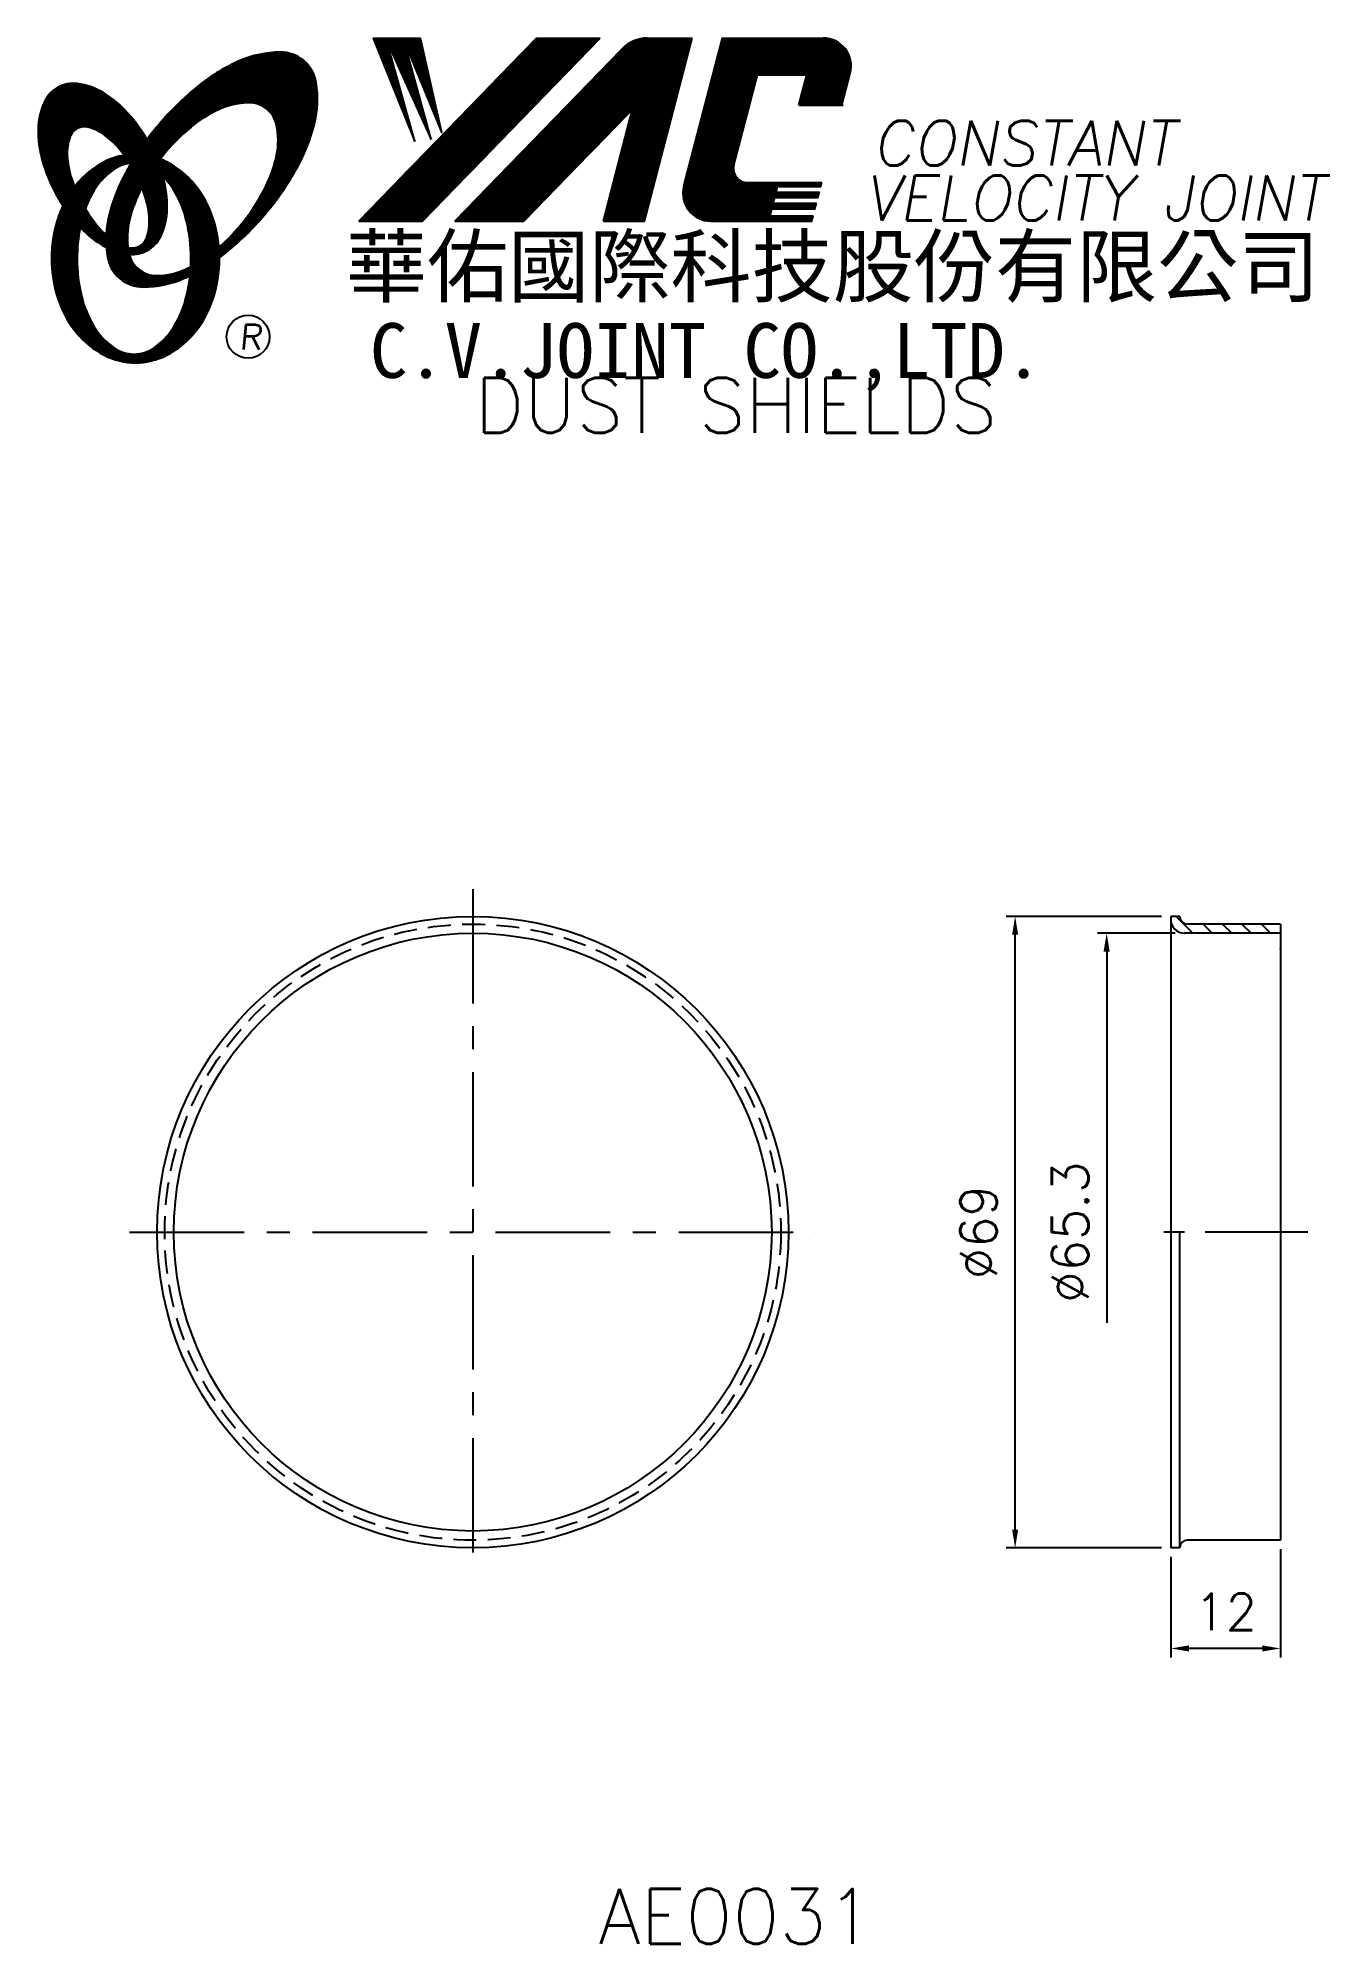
# Model space of a CAD drawing. Extents: x 576 to 718, y 311 to 519.
import ezdxf
from ezdxf.enums import TextEntityAlignment as Align

# ---------------------------------------------------------------- set-up
doc = ezdxf.new("R2010")
doc.units = 0
doc.header["$LTSCALE"] = 10
doc.header["$MEASUREMENT"] = 0
doc.linetypes.add('CENTER', pattern=[2, 1.25, -0.25, 0.25, -0.25])
doc.linetypes.add('HIDDEN', pattern=[0.375, 0.25, -0.125])
doc.layers.get('0').update_dxf_attribs({"linetype": 'CONTINUOUS'})
doc.layers.get('DEFPOINTS').update_dxf_attribs({"linetype": 'CONTINUOUS'})
doc.layers.add('4', color=7, linetype='CONTINUOUS')
doc.styles.add('CHINA', font='KAIU.TTF')
doc.styles.add('ITALICC', font='simplex.shx')
doc.dimstyles.new('STANDARD$0', dxfattribs={"dimtxt": 4, "dimasz": 2, "dimexe": 1, "dimexo": 1, "dimgap": 2, "dimtad": 1, "dimdec": 4, "dimzin": 10, "dimtxsty": 'ITALICC', "dimcen": 2, "dimclrd": 5, "dimclre": 5, "dimclrt": 18, "dimaunit": 1, "dimazin": 3, "dimtp": 0.1, "dimtfac": 0.7, "dimtdec": 4, "dimtmove": 0, "dimatfit": 3, "dimtolj": 1, "dimtzin": 10})
pattern_1 = [(45, (646.012765, 275.42054), (-0.00727476112, 0.00727476112), [])]
pattern_2 = [(45, (477.42222, 311.724949), (-0.00883883476, 0.00883883476), [])]

# ---------------------------------------------------------------- blocks, each defined once
blk = doc.blocks.new('*D4')
at = {"color": 5, "linetype": 'BYBLOCK'}
for p, q in [((700.73, 421.33), (692.23, 421.33)), ((693.23, 419.33), (693.23, 378.76))]:
    blk.add_line(p, q, dxfattribs=at)
blk.add_solid([(692.89, 419.33), (693.56, 419.33), (693.23, 421.33)], dxfattribs=at)
at = {"layer": 'DEFPOINTS', "color": 0, "linetype": 'BYBLOCK'}
for p in [(693.23, 421.33), (701.73, 421.33), (700.23, 356)]:
    blk.add_point(p, dxfattribs=at)
at = {"color": 18, "linetype": 'BYBLOCK', "insert": (689.23, 388.66), "char_height": 4, "attachment_point": 5, "rotation": 90, "style": 'ITALICC'}
blk.add_mtext('\\A1;∅65.3', dxfattribs=at)
blk = doc.blocks.new('*D5')
at = {"color": 5, "linetype": 'BYBLOCK'}
for p, q in [((699.23, 423.16), (682.23, 423.16)), ((683.23, 356.16), (683.23, 421.16)), ((699.23, 354.16), (682.23, 354.16))]:
    blk.add_line(p, q, dxfattribs=at)
for points in [[(682.89, 421.16), (683.56, 421.16), (683.23, 423.16)], [(682.89, 356.16), (683.56, 356.16), (683.23, 354.16)]]:
    blk.add_solid(points, dxfattribs=at)
at = {"layer": 'DEFPOINTS', "color": 0, "linetype": 'BYBLOCK'}
for p in [(683.23, 423.16), (700.23, 423.16), (700.23, 354.16)]:
    blk.add_point(p, dxfattribs=at)
at = {"color": 18, "linetype": 'BYBLOCK', "insert": (679.23, 388.66), "char_height": 4, "attachment_point": 5, "rotation": 90, "style": 'ITALICC'}
blk.add_mtext('\\A1;∅69', dxfattribs=at)
blk = doc.blocks.new('*D6')
at = {"color": 5, "linetype": 'BYBLOCK'}
for p, q in [((700.23, 353.16), (700.23, 342.16)), ((712.23, 354), (712.23, 342.16)), ((710.23, 343.16), (702.23, 343.16))]:
    blk.add_line(p, q, dxfattribs=at)
for points in [[(702.23, 343.5), (702.23, 342.83), (700.23, 343.16)], [(710.23, 343.5), (710.23, 342.83), (712.23, 343.16)]]:
    blk.add_solid(points, dxfattribs=at)
at = {"layer": 'DEFPOINTS', "color": 0, "linetype": 'BYBLOCK'}
for p in [(700.23, 354.16), (712.23, 355), (700.23, 343.16)]:
    blk.add_point(p, dxfattribs=at)
at = {"color": 18, "linetype": 'BYBLOCK', "insert": (706.23, 347.16), "char_height": 4, "attachment_point": 5, "style": 'ITALICC'}
blk.add_mtext('\\A1;12', dxfattribs=at)

msp = doc.modelspace()

# ---------------------------------------------------------------- hatches: boundary and pattern name
at = {"layer": '4', "linetype": 'CONTINUOUS'}
h = msp.add_hatch(dxfattribs=at)
h.set_pattern_fill('ANSI31', color=5, scale=0.1, style=0)
h.set_pattern_definition(pattern_2)
h.paths.add_polyline_path([(637.88093, 519.15593), (630.92362, 519.15593), (611.50701, 499.15217), (618.46432, 499.15217)])
h.paths.add_polyline_path([(641.42782, 511.39036), (638.24744, 499.15217), (642.72843, 499.15217), (647.92686, 519.15593), (643.03014, 519.15593, 0.202785967), (640.29606, 517.99952), (622.00193, 499.15217), (629.54884, 499.15217)])
h.paths.add_polyline_path([(655.05492, 515.15751), (660.44864, 515.15751), (659.57962, 511.8135), (664.29644, 511.8135), (665.21316, 515.34106, 0.490800957), (662.26296, 519.15593), (651.22865, 519.15593), (647.02159, 502.96704, 0.490800957), (649.97179, 499.15217), (661.00611, 499.15217), (661.16055, 499.74648), (656.44373, 499.74648), (656.6371, 500.49057), (661.35392, 500.49057), (661.51248, 501.10071), (656.79566, 501.10071), (656.9569, 501.72118), (661.67372, 501.72118), (661.8299, 502.32217), (657.11308, 502.32217), (657.26988, 502.92554), (661.98671, 502.92554), (662.10344, 503.37474), (653.96369, 503.37474, -0.490800957), (652.48859, 505.28217)])
h = msp.add_hatch(dxfattribs=at)
h.set_pattern_fill('ANSI31', color=1, scale=0.1, style=0)
h.set_pattern_definition(pattern_2)
h.paths.add_polyline_path([(618.23899, 519.15593), (613.06166, 519.15593), (617.63242, 507.85219), (614.56649, 518.81017), (619.40123, 508.08785), (616.45322, 518.81017), (620.58043, 508.79482)])
h = msp.add_hatch(dxfattribs=at)
h.set_pattern_fill('ANSI31', color=5, scale=0.082305, style=0)
h.set_pattern_definition([(45, (477.42222, 311.724949), (-0.00727476112, 0.00727476112), [])])
h.paths.add_polyline_path([(599.45769, 512.09345, -0.172879177), (601.39916, 511.43489, -0.172879177), (602.48646, 509.69684, -0.104527385), (602.51424, 506.36864, -0.065680101), (601.3447, 502.96669, -0.051823203), (598.90429, 499.1243, -0.044272532), (596.22932, 496.29797, -0.020203161), (596.2829, 495.16005, 0.006517006), (596.68745, 495.47212, 0.049863361), (601.24087, 499.88518, 0.049863361), (604.83051, 505.11235, 0.063682799), (606.65156, 509.7397, 0.103597411), (606.84085, 514.32367, 0.177892575), (605.49225, 516.69394, 0.177892575), (602.92986, 517.62727, 0.103597411), (598.44206, 516.67423, 0.063682799), (594.18431, 514.10515, 0.049863361), (589.63089, 509.69209, 0.016070017), (588.36019, 508.08578, -0.007061632), (588.60747, 507.64875, -0.031648676), (589.56006, 505.61217, -0.008069351), (589.99197, 506.17648, -0.051823203), (593.17034, 509.43494, -0.065680101), (596.21227, 511.35529, -0.104527385)])
h.paths.add_polyline_path([(586.38202, 498.93214, -0.065680101), (587.55155, 502.33409, -0.006063428), (587.79549, 502.80911, 0.027613469), (587.06866, 504.39718, 0.017011252), (586.53524, 505.33215, 0.007829282), (586.04125, 504.46492, 0.063682799), (584.22021, 499.83758, 0.103597411), (584.03091, 495.25361, 0.177892575), (585.37952, 492.88333, 0.177892575), (587.94191, 491.95, 0.103597411), (592.42971, 492.90305, 0.008811776), (593.05667, 493.19312, 0.013922709), (593.134, 494.16293, -0.009086703), (592.68399, 493.94549, -0.104527385), (589.43857, 493.20733, -0.172879177), (587.49709, 493.86589, -0.172879177), (586.4098, 495.60394, -0.104527385)])
h = msp.add_hatch(dxfattribs=at)
h.set_pattern_fill('ANSI31', color=3, scale=0.082305, style=0)
h.set_pattern_definition(pattern_1)
h.paths.add_polyline_path([(583.66119, 513.14429, 0.106488277), (580.71931, 514.18286, 0.158297415), (578.62911, 513.78782, 0.158297415), (577.16978, 512.24013, 0.106488277), (576.45896, 509.20236, 0.071723199), (576.87701, 505.88941, 0.058080454), (578.42199, 502.07402, 0.058080454), (580.80304, 498.71623, 0.071723199), (583.36828, 496.57848, 0.020895977), (583.90847, 496.27649, -0.030777155), (583.89256, 497.65271, -0.042059526), (582.7962, 498.81547, -0.04691039), (581.17704, 501.29662, -0.04691039), (580.04876, 504.0361, -0.060581117), (579.64666, 506.29817, -0.10187153), (579.95828, 508.38637, -0.185892489), (580.73837, 509.27801, -0.185892489), (581.91501, 509.41613, -0.10187153), (583.81266, 508.4906, -0.060581117), (585.44949, 506.87833, -0.04691039), (587.06866, 504.39718, -0.04691039), (588.19694, 501.65769, -0.060581117), (588.59904, 499.39562, -0.10187153), (588.28742, 497.30742, -0.185892489), (587.50733, 496.41578, -0.185892489), (586.33069, 496.27766, -0.002013383), (586.28988, 496.28828, 0.021593804), (586.4098, 495.60394, 0.006477741), (586.4278, 495.52691, 0.14950097), (588.40036, 495.93495, 0.158297415), (589.85969, 497.48264, 0.106488277), (590.5705, 500.5204, 0.071723199), (590.15246, 503.83336, 0.058080454), (588.60747, 507.64875, 0.058080454), (586.22643, 511.00654, 0.071723199)])
h = msp.add_hatch(dxfattribs=at)
h.set_pattern_fill('ANSI31', color=1, scale=0.082305, style=0)
h.set_pattern_definition(pattern_1)
h.paths.add_polyline_path([(584.75481, 504.82084, -0.120168026), (586.4466, 505.47423, 0.016865385), (585.84684, 506.35697, 0.076648372), (583.69062, 505.63805, 0.104809576), (580.60616, 503.12495, 0.005838257), (580.43922, 502.91275, 0.028089978), (581.17704, 501.29662, 0.014237292), (581.61917, 500.51157, -0.045767751), (582.54435, 502.44841, -0.106890197)])
h.paths.add_polyline_path([(580.72344, 495.06622, -0.048711043), (581.05355, 498.44656, -0.007865741), (580.80304, 498.71623, -0.037695478), (579.16717, 500.83499, 0.03042545), (578.64184, 499.53101, 0.080710289), (577.9164, 495.06622, 0.080710289), (578.64184, 490.60143, 0.089265679), (580.60616, 487.00749, 0.104809576), (583.69062, 484.49439, 0.11926607), (587.09981, 483.66945, 0.11926607), (590.509, 484.49439, 0.104809576), (593.59346, 487.00749, 0.089265679), (595.55778, 490.60143, 0.080710289), (596.28321, 495.06622, 0.080710289), (595.55778, 499.53101, 0.089265679), (593.59346, 503.12495, 0.104809576), (590.509, 505.63805, 0.025513357), (589.81577, 505.9508, 0.004818181), (589.56006, 505.61217, -0.023722145), (590.10128, 504.01542, -0.065307489), (591.33646, 502.44841, -0.073950765), (592.64891, 499.25068, -0.060532391), (593.15736, 495.06622, -0.060532391), (592.64891, 490.88176, -0.073950765), (591.33646, 487.68403, -0.106890197), (589.12599, 485.3116, -0.153118262), (586.9404, 484.62623, -0.153118262), (584.75481, 485.3116, -0.106890197), (582.54435, 487.68403, -0.073950765), (581.2319, 490.88176, -0.060532391)])
h = msp.add_hatch(dxfattribs=at)
h.set_pattern_fill('ANSI31', color=5, scale=12, angle=90, style=0)
h.set_pattern_definition([(135, (476.2249, 312.5795), (-1.06066, -1.06066), [])])
h.paths.add_polyline_path([(702.02738, 422.32684, -0.414213562), (701.22738, 423.12684), (701.22738, 423.16184), (700.22738, 423.16184), (700.22738, 422.82684, 0.414213562), (701.72738, 421.32684), (712.22738, 421.32684), (712.22738, 422.32684)])

# ---------------------------------------------------------------- linework, layer by layer
at = {"layer": '4', "color": 5, "linetype": 'CONTINUOUS'}
for p, q in [((611.50701, 499.15217), (630.92362, 519.15593)), ((618.46432, 499.15217), (637.88093, 519.15593)), ((630.92362, 519.15593), (637.88093, 519.15593)), ((642.72843, 499.15217), (647.92686, 519.15593)), ((643.03014, 519.15593), (647.92686, 519.15593)), ((647.02159, 502.96704), (651.22865, 519.15593)), ((651.22865, 519.15593), (662.26296, 519.15593)), ((622.00193, 499.15217), (640.29606, 517.99952)), ((652.48859, 505.28217), (655.05492, 515.15751)), ((655.05492, 515.15751), (660.44864, 515.15751)), ((659.57962, 511.8135), (660.44864, 515.15751)), ((664.29644, 511.8135), (665.21316, 515.34106)), ((629.54884, 499.15217), (641.42782, 511.39036)), ((638.24744, 499.15217), (641.42782, 511.39036)), ((659.57962, 511.8135), (664.44687, 511.8135)), ((653.96369, 503.37474), (662.10344, 503.37474)), ((657.11308, 502.32217), (657.26988, 502.92554)), ((657.11308, 502.32217), (661.8299, 502.32217)), ((657.26988, 502.92554), (661.98671, 502.92554)), ((661.67372, 501.72118), (661.8299, 502.32217)), ((661.98671, 502.92554), (662.10344, 503.37474)), ((656.44373, 499.74648), (656.6371, 500.49057)), ((656.6371, 500.49057), (661.35392, 500.49057)), ((656.79566, 501.10071), (656.9569, 501.72118)), ((656.79566, 501.10071), (661.51248, 501.10071)), ((656.9569, 501.72118), (661.67372, 501.72118)), ((661.35392, 500.49057), (661.51248, 501.10071)), ((611.50701, 499.15217), (618.46432, 499.15217)), ((622.00193, 499.15217), (629.54884, 499.15217)), ((638.24744, 499.15217), (642.72843, 499.15217)), ((649.97179, 499.15217), (661.00611, 499.15217)), ((656.44373, 499.74648), (661.16055, 499.74648)), ((661.00611, 499.15217), (661.16055, 499.74648))]:
    msp.add_line(p, q, dxfattribs=at)
at = {"layer": '4', "color": 1, "linetype": 'CONTINUOUS'}
for p, q in [((613.06166, 519.15593), (617.63242, 507.85219)), ((613.06166, 519.15593), (618.23899, 519.15593)), ((614.56649, 518.81017), (619.40123, 508.08785)), ((617.63242, 507.85219), (614.56649, 518.81017)), ((616.45322, 518.81017), (620.58043, 508.79482)), ((619.40123, 508.08785), (616.45322, 518.81017)), ((620.58043, 508.79482), (618.23899, 519.15593))]:
    msp.add_line(p, q, dxfattribs=at)
at = {"layer": '4', "color": 5, "linetype": 'CENTER'}
for p, q in [((623.95708, 426.16184), (623.95708, 351.16184)), ((586.45708, 388.66184), (661.45799, 388.66184))]:
    msp.add_line(p, q, dxfattribs=at)
at = {"layer": '4', "color": 7, "linetype": 'CONTINUOUS'}
for p, q in [((700.22738, 423.16184), (700.22738, 354.16184)), ((701.22738, 423.16184), (700.22738, 423.16184)), ((701.22738, 423.16184), (701.22738, 423.12684)), ((712.22738, 421.32684), (701.72738, 421.32684)), ((712.22738, 422.32684), (702.02738, 422.32684)), ((712.22738, 422.32684), (712.22738, 354.99684)), ((701.22738, 354.16184), (701.22738, 388.66184)), ((701.22738, 354.16184), (700.22738, 354.16184)), ((701.22738, 354.16184), (701.22738, 354.19684)), ((712.22738, 354.99684), (702.02738, 354.99684))]:
    msp.add_line(p, q, dxfattribs=at)
at = {"layer": '4', "color": 5, "linetype": 'CENTER', "ltscale": 0.9}
msp.add_line((715.22738, 388.66184), (697.22738, 388.66184), dxfattribs=at)
at = {"layer": '4', "color": 5, "linetype": 'CONTINUOUS'}
for points in [[(596.2829, 495.16005, 0.006517006), (596.68745, 495.47212, 0.049863361), (601.24087, 499.88518, 0.049863361), (604.83051, 505.11235, 0.063682799), (606.65156, 509.7397, 0.103597411), (606.84085, 514.32367, 0.177892575), (605.49225, 516.69394, 0.177892575), (602.92986, 517.62727, 0.103597411), (598.44206, 516.67423, 0.063682799), (594.18431, 514.10515, 0.049863361), (589.63089, 509.69209, 0.016070017), (588.36019, 508.08578)], [(596.22932, 496.29797, 0.044272532), (598.90429, 499.1243, 0.051823203), (601.3447, 502.96669, 0.065680101), (602.51424, 506.36864, 0.104527385), (602.48646, 509.69684, 0.172879177), (601.39916, 511.43489, 0.172879177), (599.45769, 512.09345, 0.104527385), (596.21227, 511.35529, 0.065680101), (593.17034, 509.43494, 0.051823203), (589.99197, 506.17648, 0.008069351), (589.56006, 505.61217)], [(586.53524, 505.33215, 0.007829282), (586.04125, 504.46492, 0.063682799), (584.22021, 499.83758, 0.103597411), (584.03091, 495.25361, 0.177892575), (585.37952, 492.88333, 0.177892575), (587.94191, 491.95, 0.103597411), (592.42971, 492.90305, 0.008811776), (593.05667, 493.19312, 0.008811776)], [(587.79549, 502.80911, 0.006063428), (587.55155, 502.33409, 0.065680101), (586.38202, 498.93214, 0.104527385), (586.4098, 495.60394, 0.172879177), (587.49709, 493.86589, 0.172879177), (589.43857, 493.20733, 0.104527385), (592.68399, 493.94549, 0.009086703), (593.134, 494.16293, 0.009086703)]]:
    msp.add_lwpolyline(points, format="xyb", dxfattribs=at)
at = {"layer": '4', "color": 3, "linetype": 'CONTINUOUS'}
for points in [[(586.4278, 495.52691, 0.14950097), (588.40036, 495.93495, 0.158297415), (589.85969, 497.48264, 0.106488277), (590.5705, 500.5204, 0.071723199), (590.15246, 503.83336, 0.058080454), (588.60747, 507.64875, 0.058080454), (586.22643, 511.00654, 0.071723199), (583.66119, 513.14429, 0.106488277), (580.71931, 514.18286, 0.158297415), (578.62911, 513.78782, 0.158297415), (577.16978, 512.24013, 0.106488277), (576.45896, 509.20236, 0.071723199), (576.87701, 505.88941, 0.058080454), (578.42199, 502.07402, 0.058080454), (580.80304, 498.71623, 0.071723199), (583.36828, 496.57848, 0.020895977), (583.90847, 496.27649, 0.020895977)], [(586.28988, 496.28828, 0.002013383), (586.33069, 496.27766, 0.185892489), (587.50733, 496.41578, 0.185892489), (588.28742, 497.30742, 0.10187153), (588.59904, 499.39562, 0.060581117), (588.19694, 501.65769, 0.04691039), (587.06866, 504.39718, 0.04691039), (585.44949, 506.87833, 0.060581117), (583.81266, 508.4906, 0.10187153), (581.91501, 509.41613, 0.185892489), (580.73837, 509.27801, 0.185892489), (579.95828, 508.38637, 0.10187153), (579.64666, 506.29817, 0.060581117), (580.04876, 504.0361, 0.04691039), (581.17704, 501.29662, 0.04691039), (582.7962, 498.81547, 0.042059526), (583.89256, 497.65271, 0.042059526)]]:
    msp.add_lwpolyline(points, format="xyb", dxfattribs=at)
at = {"layer": '4', "color": 1, "linetype": 'CONTINUOUS'}
for points in [[(585.84684, 506.35697, 0.076648372), (583.69062, 505.63805, 0.104809576), (580.60616, 503.12495, 0.005838257), (580.43922, 502.91275, 0.005838257)], [(579.16717, 500.83499, 0.03042545), (578.64184, 499.53101, 0.080710289), (577.9164, 495.06622, 0.080710289), (578.64184, 490.60143, 0.089265679), (580.60616, 487.00749, 0.104809576), (583.69062, 484.49439, 0.11926607), (587.09981, 483.66945, 0.11926607), (590.509, 484.49439, 0.104809576), (593.59346, 487.00749, 0.089265679), (595.55778, 490.60143, 0.080710289), (596.28321, 495.06622, 0.080710289), (595.55778, 499.53101, 0.089265679), (593.59346, 503.12495, 0.104809576), (590.509, 505.63805, 0.025513357), (589.81577, 505.9508, 0.025513357)], [(586.4466, 505.47423, 0.120168026), (584.75481, 504.82084, 0.106890197), (582.54435, 502.44841, 0.045767751), (581.61917, 500.51157, 0.045767751)], [(581.05355, 498.44656, 0.048711043), (580.72344, 495.06622, 0.060532391), (581.2319, 490.88176, 0.073950765), (582.54435, 487.68403, 0.106890197), (584.75481, 485.3116, 0.153118262), (586.9404, 484.62623, 0.153118262), (589.12599, 485.3116, 0.106890197), (591.33646, 487.68403, 0.073950765), (592.64891, 490.88176, 0.060532391), (593.15736, 495.06622, 0.060532391), (592.64891, 499.25068, 0.073950765), (591.33646, 502.44841, 0.065307489), (590.10128, 504.01542)]]:
    msp.add_lwpolyline(points, format="xyb", dxfattribs=at)
at = {"layer": '4', "color": 5, "linetype": 'CONTINUOUS'}
msp.add_circle((599.40405, 486.5205), 2.35282, dxfattribs=at)
at = {"layer": '4', "color": 7, "linetype": 'CONTINUOUS'}
for radius in [34.5, 32.665]:
    msp.add_circle((623.95708, 388.66184), radius, dxfattribs=at)
at = {"layer": '4', "color": 5, "linetype": 'HIDDEN'}
msp.add_circle((623.95708, 388.66184), 33.665, dxfattribs=at)
at = {"layer": '4', "color": 5, "linetype": 'CONTINUOUS'}
for centre, radius, start, end in [((643.03014, 515.34569), 3.81024, 90, 135.8533387), ((662.26296, 516.10774), 3.04819, 345.4326059, 90), ((653.96369, 504.89883), 1.5241, 165.4326059, 270), ((649.97179, 502.20036), 3.04819, 165.4326059, 270)]:
    msp.add_arc(centre, radius, start, end, dxfattribs=at)
at = {"layer": '4', "color": 7, "linetype": 'CONTINUOUS'}
for centre, radius, start, end in [((701.72738, 422.82684), 1.5, 180, 270), ((702.02738, 423.12684), 0.8, 180, 270), ((702.02738, 354.19684), 0.8, 90, 180)]:
    msp.add_arc(centre, radius, start, end, dxfattribs=at)
for p in [(712.22738, 421.32684), (712.22738, 419.61184)]:
    msp.add_point(p, dxfattribs=at)

# ---------------------------------------------------------------- texts
at = {"layer": '4', "color": 5, "linetype": 'CONTINUOUS', "style": 'ITALICC'}
for s, height, oblique, p in [('CONSTANT', 4.9, 10, (667.65582, 505.22264)), ('VELOCITY JOINT', 4.9, 10, (666.7776, 499.22726)), ('R', 2.75625, 5, (598.44536, 485.1109))]:
    msp.add_text(s, height=height, dxfattribs=dict(at, oblique=oblique)).set_placement(p)
at = {"layer": '4', "color": 7, "linetype": 'CONTINUOUS', "style": 'CHINA'}
for s, height, p in [('華佑國際科技股份有限公司', 6.5, (610.09365, 490.96232)), ('C.V.JOINT CO.,LTD.', 6, (612.72229, 482.01611))]:
    msp.add_text(s, height=height, dxfattribs=at).set_placement(p)
at = {"layer": '4', "color": 18, "linetype": 'CONTINUOUS', "style": 'ITALICC'}
for s, p in [('DUST SHIELDS', (652.72501, 476.02329)), ('AE0031', (652.72501, 310.87589))]:
    msp.add_text(s, height=6, dxfattribs=at).set_placement(p, align=Align.CENTER)

# ---------------------------------------------------------------- dimensions: what is measured, and where the dimension line sits
at = {"layer": '4', "color": 7, "linetype": 'CONTINUOUS'}
dim = msp.add_linear_dim(base=(683.22741, 423.16184), p1=(700.22738, 354.16184), p2=(700.22738, 423.16184), angle=90, text='%%C69', dimstyle='STANDARD$0', dxfattribs=at)
dim.commit()
dim.dimension.update_dxf_attribs({"geometry": '*D5', "text_midpoint": (679.22741, 388.66184)})
dim = msp.add_linear_dim(base=(693.22737, 421.32684), p1=(700.22738, 355.99684), p2=(701.72738, 421.32684), angle=90, text='%%C65.3', dimstyle='STANDARD$0', override={"dimcen": -2, "dimse1": 1, "dimsd1": 1}, dxfattribs=at)
dim.commit()
dim.dimension.update_dxf_attribs({"geometry": '*D4', "text_midpoint": (689.22737, 388.66184)})
dim = msp.add_linear_dim(base=(700.22738, 343.16185), p1=(712.22738, 354.99684), p2=(700.22738, 354.16184), text='12', dimstyle='STANDARD$0', dxfattribs=at)
dim.commit()
dim.dimension.update_dxf_attribs({"geometry": '*D6', "text_midpoint": (706.22738, 347.16185)})

doc.saveas('drawing.dxf')
